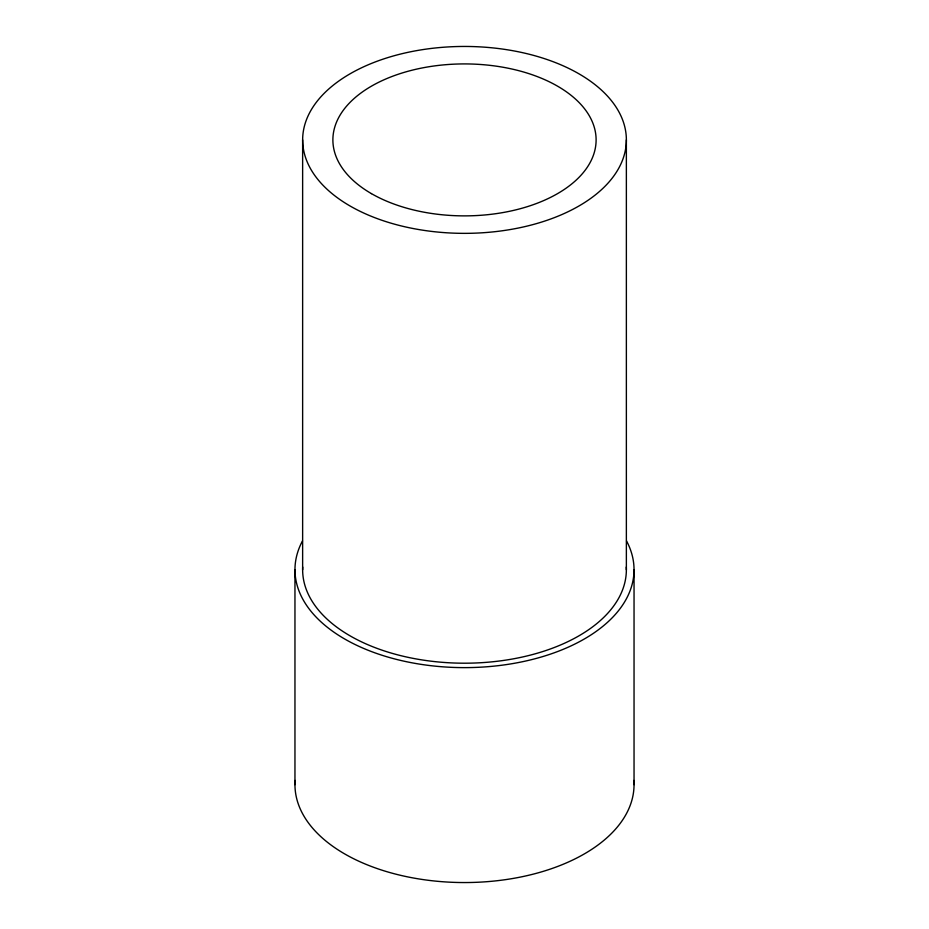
<?xml version="1.0" encoding="UTF-8"?>
<svg xmlns="http://www.w3.org/2000/svg" width="929" height="929" viewBox="0 0 929 929"><rect width="100%" height="100%" fill="white"/><g stroke="black" fill="none" stroke-linecap="round" stroke-linejoin="round"><path stroke-width="1.39" d="M634.042 569.744L634.042 784.668M626.367 139.907A161.867 93.457 0 0 1 383.572 220.835A161.867 93.457 0 0 1 383.572 58.968A161.867 93.457 0 0 1 626.367 139.907L626.367 569.744M302.633 139.907L302.633 569.744M294.957 569.744L294.957 784.668M633.88 780.43A169.542 97.882 0 0 1 464.5 882.55A169.542 97.882 0 0 1 295.12 780.43M626.518 540.922A169.542 97.882 0 0 1 464.5 667.626A169.542 97.882 0 0 1 302.482 540.922M626.297 567.05A161.867 93.457 0 0 1 464.5 663.201A161.867 93.457 0 0 1 302.703 567.05M371.437 193.627A131.616 75.981 0 0 0 591.622 159.567A131.616 75.981 0 0 0 430.441 66.505A131.616 75.981 0 0 0 371.437 193.627"/></g></svg>
